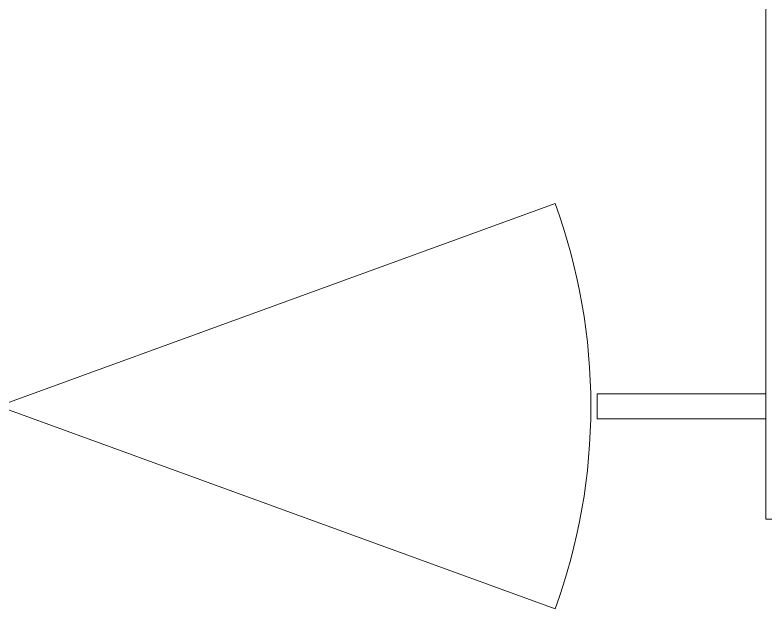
# Model space of a CAD drawing. Header units: millimetres. Extents: x -4000 to 187956, y -58990 to 162485.
# Drawn here: x 3398 to 4150, y 80209 to 80804 of the extents above; entities that cross this region are included whole.
import ezdxf

# ---------------------------------------------------------------- set-up
doc = ezdxf.new("R2010")
doc.units = ezdxf.units.MM
doc.layers.add('A-DOOR', color=31, linetype='Continuous', lineweight=13)
doc.layers.add('A-WALL', color=113, linetype='Continuous', lineweight=13)

# ---------------------------------------------------------------- blocks, each defined once
blk = doc.blocks.new('cua wc - 600 x 2000mm-535089-FFS - TANG 1')
at = {"layer": 'A-DOOR', "color": 5, "lineweight": 15}
for q in [(-100.28, 203.02), (-100.28, -203.02)]:
    blk.add_line((457.5, 0), q, dxfattribs=at)
blk.add_arc((457.5, 0), 593.58, 160, 200, dxfattribs=at)
blk = doc.blocks.new('CMF2_NHAXUONG_A_rvt-1-FFS - TANG 1')
at = {"layer": 'A-WALL', "color": 50, "lineweight": 15}
for p, q in [((4150, 81049.28), (4150, 80299.28)), ((3981.04, 80425), (4149.79, 80425)), ((3981.04, 80425), (3981.04, 80400)), ((4149.79, 80400), (4149.79, 80425)), ((4149.79, 80400), (3981.04, 80400)), ((4150, 80299.28), (4250, 80299.28))]:
    blk.add_line(p, q, dxfattribs=at)
at = {"layer": 'A-WALL', "color": 35, "lineweight": 15}
for p, q in [((4149.79, 80425), (3981.04, 80425)), ((3981.04, 80400), (3981.04, 80425)), ((4149.79, 80425), (4149.79, 80400)), ((3981.04, 80400), (4149.79, 80400))]:
    blk.add_line(p, q, dxfattribs=at)
at = {"layer": 'A-DOOR', "color": 250, "lineweight": 9, "rotation": 180}
blk.add_blockref('cua wc - 600 x 2000mm-535089-FFS - TANG 1', (3838.54, 80412.5), dxfattribs=at)

msp = doc.modelspace()

# ---------------------------------------------------------------- block references
at = {"lineweight": 5}
msp.add_blockref('CMF2_NHAXUONG_A_rvt-1-FFS - TANG 1', (0, 0), dxfattribs=at)

doc.saveas('drawing.dxf')
